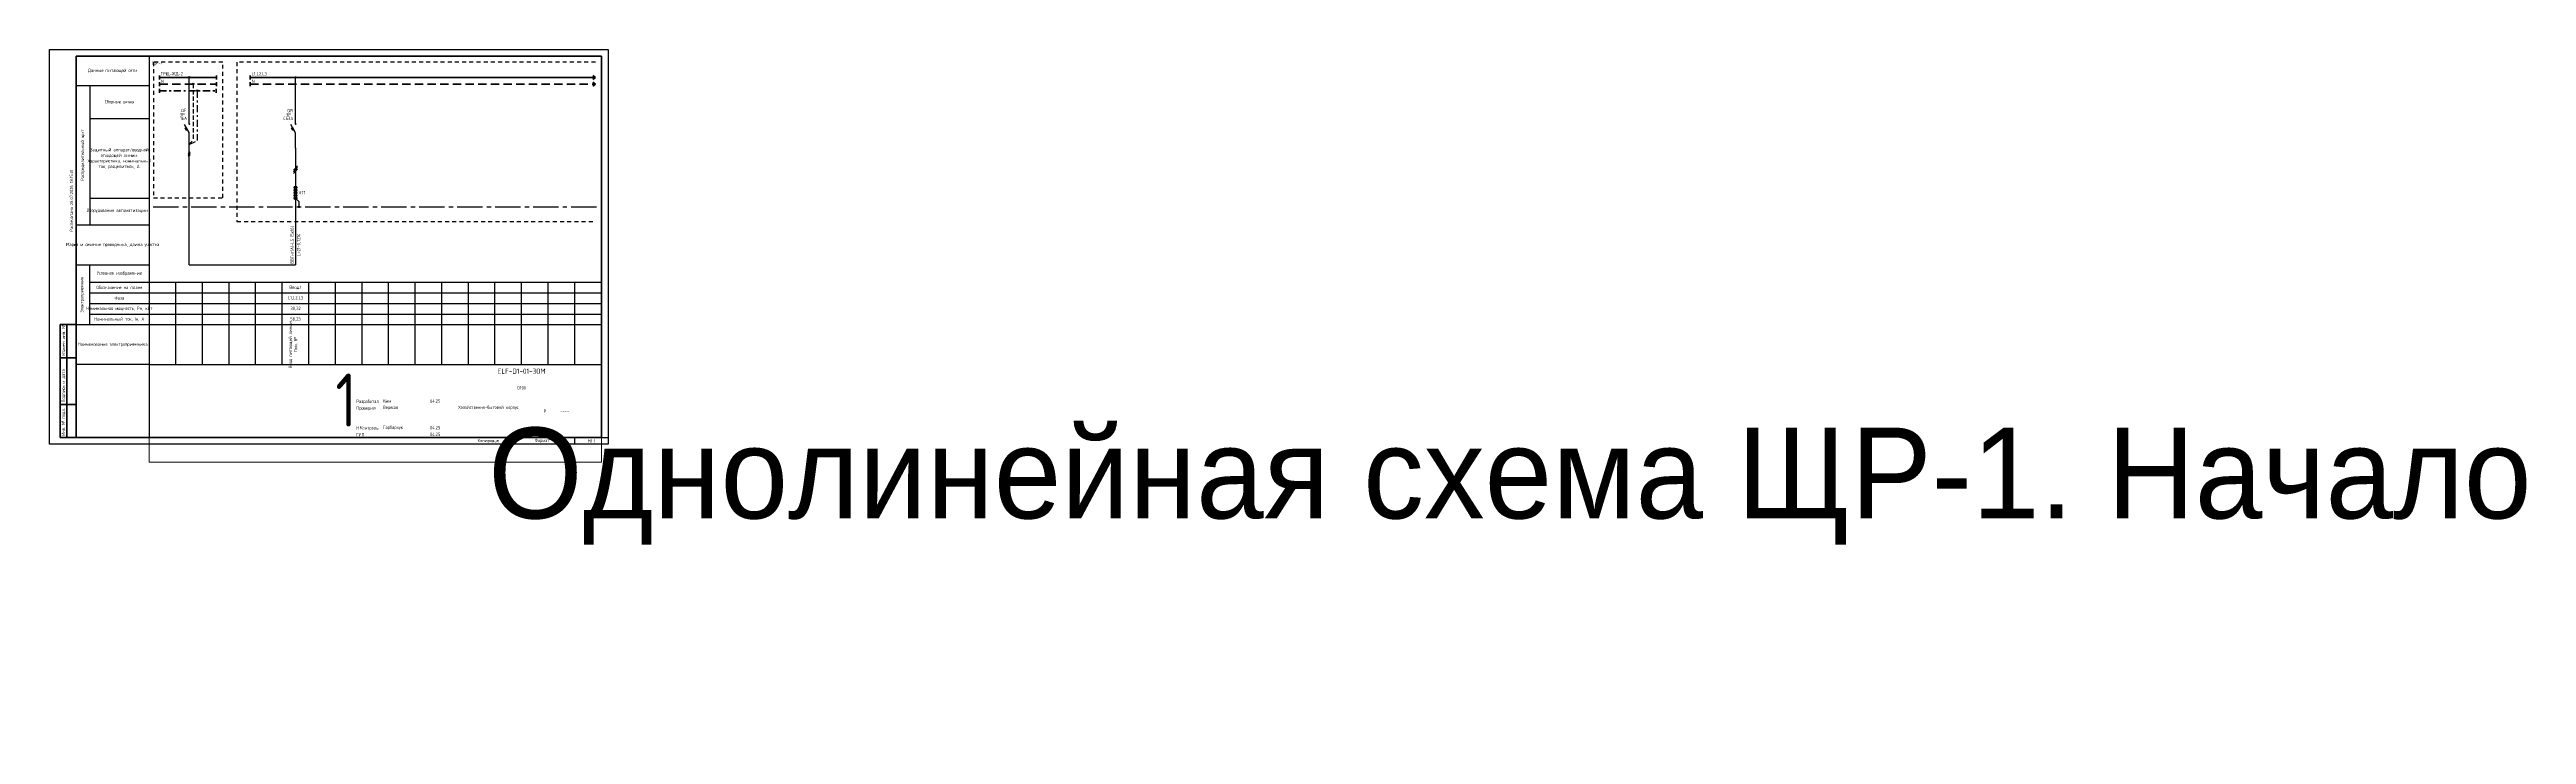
# Paper-space layout 'ЩР' of a CAD drawing. Header units: millimetres. Extents: x 0 to 1863, y -218 to 297.
# The model-space entities are those that its viewports show. They can reach past a viewport. Long polylines and large blocks are cut down to what shows.
import ezdxf
from ezdxf.enums import TextEntityAlignment as Align

# ---------------------------------------------------------------- set-up
doc = ezdxf.new("R2018")
doc.units = ezdxf.units.MM
for name, pattern in [('CENTER2', [28.575, 19.05, -3.175, 3.175, -3.175]), ('HIDDEN2', [4.7625, 3.175, -1.5875]), ('JIS_02_0.7', [1.35, 0.75, -0.6]), ('Штрихштриховая', [10.936111, 5.291667, -2.116667, 1.411111, -2.116667])]:
    doc.linetypes.add(name, pattern=pattern)
doc.layers.add('0_UNC Defpoints ЭОМ', color=6, linetype='Continuous', plot=False)
for name, color, linetype in [('0_Рамка', 7, 'Continuous'), ('SX_BLOCKS', 7, 'Continuous'), ('SX_LINES', 7, 'Continuous'), ('SX_PE', 3, 'CENTER2'), ('SX_TABLE', 7, 'Continuous'), ('SX_TEXT', 7, 'Continuous')]:
    doc.layers.add(name, color=color, linetype=linetype)
doc.styles.get("Standard").update_dxf_attribs({"font": 'arial.ttf'})
doc.styles.add('SX_GOST', font='GOST2304A_0.ttf')
doc.styles.add('UNC_A', font='GOST2304A_0.ttf')
doc.styles.add('Unecom', font='GOST2304A_0.ttf', dxfattribs={"height": 2.5})
doc.styles.add('СПДС', font='isocpeur.ttf', dxfattribs={"width": 0.8, "height": 2.5})

# ---------------------------------------------------------------- blocks, each defined once
blk = doc.blocks.new('*U166')
at = {"lineweight": 60, "ltscale": 10}
for p, q in [((20, 292), (415, 292)), ((20, 5), (20, 292)), ((415, 292), (415, 5)), ((8, 90), (20, 90)), ((8, 5), (8, 90)), ((13, 90), (13, 5)), ((20, 90), (20, 5)), ((20, 90), (20, 5)), ((8, 65), (20, 65)), ((8, 30), (20, 30)), ((20, 5), (8, 5)), ((415, 5), (20, 5))]:
    blk.add_line(p, q, dxfattribs=at)
at = {"layer": '0_UNC Defpoints ЭОМ', "ltscale": 10}
blk.add_lwpolyline([(420, 0), (0, 0), (0, 297), (420, 297)], close=True, dxfattribs=at)
at = {"layer": '0_UNC Defpoints ЭОМ', "lineweight": 30}
blk.add_lwpolyline([(395, 5), (420, 5), (420, 0), (395, 0)], close=True, dxfattribs=at)
at = {"char_height": 2.5, "attachment_point": 4, "rotation": 90, "style": 'Unecom'}
for s, insert, width in [('{\\fGOST type A|b0|i1|c204|p34; }Взамен инв. №', (10.5, 65), 25), (' Подпись и дата', (10.5, 30), 35), (' Инв. № подл.', (10.5, 5), 24.419)]:
    blk.add_mtext(s, dxfattribs=dict(at, insert=insert, width=width))
at = {"style": 'Unecom'}
for s, insert, char_height, width, attachment_point, line_spacing_factor in [('ELF-D1-01-ЭОМ', (355, 55), 4, 120, 5, 2), ('D100', (355, 42.5), 2.5, 115, 5, 1.5), ('Разработал', (230.7, 32), 2.5, 20, 4, 2), ('Проверил', (230.7, 27), 2.5, 20, 4, 2), ('Ким', (250.8, 32.5), 2.5, 19.921, 4, 2), ('Вересов', (250.8, 27.5), 2.5, 19.921, 4, 2), ('04.25', (290, 32.5), 2.5, 10, 5, 2), ('Хозяйственно-бытовой корпус', (330, 27.5), 2.5, 70, 5, 1.5), ('Р', (372.5, 25), 2.5, 15, 5, 2), ('Н.Контроль', (230.7, 12), 2.5, 20, 4, 2), ('ГИП', (230.7, 7.3), 2.5, 20, 4, 2), ('----', (250.8, 7), 2.5, 19.921, 4, 2), ('Гарбарчук', (250.8, 12.5), 2.5, 19.921, 4, 2), ('04.25', (290, 12.5), 2.5, 10, 5, 2), ('04.25', (290, 7.5), 2.5, 10, 5, 2)]:
    blk.add_mtext(s, dxfattribs=dict(at, insert=insert, char_height=char_height, width=width, attachment_point=attachment_point, line_spacing_factor=line_spacing_factor))
at = {"char_height": 2.5, "attachment_point": 4, "style": 'Unecom'}
for s, insert, width in [('Формат  ', (364.9, 2.6), 50), ('\\pi1; ', (250, -133.2), 20), ('\\pi1; ', (250, -133.2), 20), ('\\pxi0.4; ', (250, -133.2), 20), ('\\pi1; ', (512.5, -218.3), 20), ('\\pi1; ', (512.5, -218.3), 20), ('\\pxi0.4; ', (512.5, -218.3), 20)]:
    blk.add_mtext(s, dxfattribs=dict(at, insert=insert, width=width))
at = {"style": 'Unecom'}
blk.add_attdef('ЛИСТ_№', text='', height=2.5, dxfattribs=at).set_placement((387.5, 25), align=Align.MIDDLE_CENTER)
blk.add_attdef('КОЛ-ВО_ЛИСТОВ', text='', height=2.5, dxfattribs=at).set_placement((404.7, 23.7), align=Align.CENTER)
at = {"lineweight": 30, "flags": 104}
blk.add_attdef('ОПИСАНИЕ_ЛИСТА', text='', height=2.5, dxfattribs=at).set_placement((329.9, 12.5), align=Align.MIDDLE_CENTER)
at = {"style": 'Unecom', "flags": 8}
blk.add_attdef('ФОРМАТ_БУМАГИ', (379.4, 1.3), '', height=2.5, dxfattribs=at)
at = {"layer": '0_Рамка', "style": 'СПДС', "width": 0.8}
blk.add_text('Распечатано 28.07.2026 18:15:01', height=2.5, rotation=90, dxfattribs=at).set_placement((16.5, 160), align=Align.MIDDLE_LEFT)
at = {"layer": 'Defpoints', "insert": (330, 2.5), "char_height": 2.5, "width": 70, "attachment_point": 5, "style": 'Unecom'}
blk.add_mtext('Копировал', dxfattribs=at)
blk = doc.blocks.new('_Боковик_схема Юником')
at = {"color": 0, "lineweight": -2, "ltscale": 3}
blk.add_lwpolyline([(0, 232), (55, 232), (55, 0), (0, 0)], close=True, dxfattribs=at)
for points in [[(0, 210), (55, 210), (55, 125), (10.3, 125)], [(10.3, 210), (10.3, 105)], [(10.3, 185), (55, 185)], [(0, 105), (55, 105)], [(0, 75), (55, 75)], [(10, 75), (10, 30)], [(10, 62), (51.8, 62)], [(10, 62), (55, 62)], [(10, 54), (55, 54)], [(10, 46), (55, 46)], [(10, 38), (55, 38)], [(0, 30), (55, 30)]]:
    blk.add_lwpolyline(points, dxfattribs=at)
at = {"color": 0, "lineweight": -2, "char_height": 2.5, "attachment_point": 5, "style": 'Unecom'}
for s, insert, width in [('Данные питающей сети', (27.5, 221), 55), ('Сборные шины', (32.6, 197.5), 44.736), ('Защитный аппарат/вводной отходящей линии.\\PХарактеристика, номинальный ток, расцепитель, А.', (32.6, 155), 44.736), ('Оборудование автоматизации', (31, 115.7), 37.884), ('Марка и сечение проводника, длина участка', (27.5, 90), 55), ('Обозначение на плане', (32.5, 58), 45), ('Условное изображение', (32.5, 68.5), 45), ('Номинальная мощность, Рн, кВт', (32.5, 42), 45), ('Фаза', (32.5, 50), 45), ('Номинальный ток, Iн, А', (32.5, 34), 45), ('Наименование электроприемника', (27.5, 15), 55)]:
    blk.add_mtext(s, dxfattribs=dict(at, insert=insert, width=width))
at = {"color": 0, "lineweight": -2, "char_height": 2.5, "attachment_point": 5, "rotation": 90, "style": 'Unecom'}
for s, insert, width in [('Распределительный щит', (5.1, 157.5), 105), ('Электроприемник', (4.6, 52.5), 45)]:
    blk.add_mtext(s, dxfattribs=dict(at, insert=insert, width=width))
blk = doc.blocks.new('*U102')
at = {"linetype": 'ByBlock', "lineweight": 40}
for points in [[(0, 1.5), (0, -1.5)], [(0, 0), (42.9, 0)], [(42.9, 1.5), (42.9, -1.5)], [(0, -3.5), (0, -6.5)], [(42.9, -3.5), (42.9, -6.5)]]:
    blk.add_lwpolyline(points, dxfattribs=at)
at = {"color": 4, "linetype": 'HIDDEN2', "lineweight": 40, "ltscale": 2}
blk.add_lwpolyline([(0, -5), (42.9, -5)], dxfattribs=at)
at = {"insert": (1.2, -1.6), "char_height": 2.5, "attachment_point": 1, "style": 'UNC_A'}
blk.add_mtext_dynamic_manual_height_columns('N', width=3.844, gutter_width=12.5, heights=[0], dxfattribs=at)
at = {"style": 'UNC_A'}
blk.add_attdef('ЛИНИЯ', (1, 1.5), '', height=2.5, dxfattribs=at)
blk = doc.blocks.new('*U104')
at = {"lineweight": 25}
for p, q in [((-0.7, -0.7), (0.7, 0.7)), ((-0.7, -1.7), (0.7, -0.3)), ((-0.7, -2.7), (0.7, -1.3))]:
    blk.add_line(p, q, dxfattribs=at)
blk = doc.blocks.new('*U122')
for p, q in [((0, -36.3), (0, -1.2)), ((0, -42.8), (-3.5, -36.7)), ((-0.4, -36.6), (0.4, -35.9)), ((0.4, -36.6), (-0.4, -35.9)), ((0, -54.3), (0, -42.8))]:
    blk.add_line(p, q)
at = {"color": 4, "linetype": 'HIDDEN2'}
for p in [(3, -6.2), (0, -51.6)]:
    blk.add_line(p, (3, -48.6), dxfattribs=at)
blk.add_lwpolyline([(-2.1, -41.1), (-3.1, -39.4), (-2.3, -38.9), (-1.3, -40.6)], close=True)
for centre in [(0, -1.2), (3, -6.2)]:
    blk.add_circle(centre, 0.5)
at = {"insert": (-6.2, -24.9), "char_height": 2.5, "attachment_point": 1, "style": 'Unecom'}
blk.add_mtext_dynamic_manual_height_columns('\\pxql;QF', width=5.707, gutter_width=12.5, heights=[4.37], dxfattribs=at)
at = {"style": 'Unecom'}
for tag, p in [('P', (-3.4, -30.4)), ('A', (-1.7, -33.3))]:
    blk.add_attdef(tag, text='', height=2.5, dxfattribs=at).set_placement(p, align=Align.RIGHT)
blk.add_attdef('N', (-3.2, -27.4), '', height=2.5, dxfattribs=at)
blk = doc.blocks.new('SX_TCOL')
for p, q in [((-10, 62), (10, 62)), ((10, 0), (10, 62)), ((-10, 54), (10, 54)), ((-10, 46), (10, 46)), ((-10, 38), (10, 38)), ((-10, 30), (10, 30)), ((-10, 0), (10, 0))]:
    blk.add_line(p, q)
at = {"style": 'SX_GOST'}
for tag, p in [('CAB1', (-2.6, 90)), ('CAB2', (2.6, 90)), ('NAME1', (-3.6, 15)), ('NAME2', (0, 15)), ('NAME3', (3.6, 15))]:
    blk.add_attdef(tag, text='', height=2.5, rotation=90, dxfattribs=at).set_placement(p, align=Align.MIDDLE)
for tag, p in [('LINE', (0, 58)), ('POW', (0, 42)), ('PH', (0, 50)), ('CUR', (0, 34))]:
    blk.add_attdef(tag, text='', height=2.5, dxfattribs=at).set_placement(p, align=Align.MIDDLE)
blk = doc.blocks.new('*U466')
at = {"lineweight": 40}
for p, q in [((259.6, 0), (257.6, 1.5)), ((259.6, 0), (257.6, -1.5)), ((259.6, -5), (257.6, -3.5)), ((259.6, -5), (257.6, -6.5))]:
    blk.add_line(p, q, dxfattribs=at)
at = {"linetype": 'ByBlock', "lineweight": 40}
for points in [[(0, 1.5), (0, -1.5)], [(0, 0), (259.6, 0)], [(0, -3.5), (0, -6.5)]]:
    blk.add_lwpolyline(points, dxfattribs=at)
at = {"color": 4, "linetype": 'HIDDEN2', "lineweight": 40, "ltscale": 2}
blk.add_lwpolyline([(0, -5), (259.6, -5)], dxfattribs=at)
at = {"insert": (1.2, -1.6), "char_height": 2.5, "attachment_point": 1, "style": 'UNC_A'}
blk.add_mtext_dynamic_manual_height_columns('N', width=3.844, gutter_width=12.5, heights=[0], dxfattribs=at)
at = {"style": 'UNC_A'}
blk.add_attdef('ЛИНИЯ', (1, 1.5), '', height=2.5, dxfattribs=at)
blk = doc.blocks.new('XT')
at = {"color": 32, "true_color": 0xcd6928}
for p, q in [((0.8, 0), (-1, -1.8)), ((1, -0.2), (-0.8, -2))]:
    blk.add_line(p, q, dxfattribs=at)
at = {"color": 5}
for p, q in [((0.8, -2), (-1, -3.8)), ((1, -2.2), (-0.8, -4))]:
    blk.add_line(p, q, dxfattribs=at)
at = {"color": 32, "true_color": 0xcd6928}
blk.add_circle((0, -1), 1, dxfattribs=at)
at = {"color": 5}
blk.add_circle((0, -3), 1, dxfattribs=at)
at = {"style": 'UNC_A'}
blk.add_attdef('1', (1.7, 0.1), '', height=2.5, dxfattribs=at)
blk = doc.blocks.new('SX_XTPE')
at = {"color": 3}
for p, q in [((0.753, 1.003), (-1.003, -0.753)), ((1.003, 0.753), (-0.753, -1.003))]:
    blk.add_line(p, q, dxfattribs=at)
blk.add_circle((0, 0), 1, dxfattribs=at)
blk = doc.blocks.new('SX_XT3')
at = {"color": 32, "true_color": 0xcd6928}
for p, q in [((0.7533, 4.0033), (-1.0033, 2.2467)), ((0.7533, 2.0033), (-1.0033, 0.2467)), ((1.0033, 3.7533), (-0.7533, 1.9967)), ((1.0033, 1.7533), (-0.7533, -0.0033))]:
    blk.add_line(p, q, dxfattribs=at)
for centre in [(0, 3), (0, 1)]:
    blk.add_circle(centre, 1, dxfattribs=at)
blk = doc.blocks.new('*U472')
for p, q in [((0, -36.3), (0, -1.2)), ((0, -42.8), (-3.5, -36.7)), ((-0.4, -36.6), (0.4, -35.9)), ((0.4, -36.6), (-0.4, -35.9)), ((0, -54.3), (0, -42.8))]:
    blk.add_line(p, q)
blk.add_lwpolyline([(-2.1, -41.1), (-3.1, -39.4), (-2.3, -38.9), (-1.3, -40.6)], close=True)
blk.add_circle((0, -1.2), 0.5)
at = {"insert": (-6.2, -24.9), "char_height": 2.5, "attachment_point": 1, "style": 'Unecom'}
blk.add_mtext_dynamic_manual_height_columns('\\pxql;QF', width=5.707, gutter_width=12.5, heights=[4.37], dxfattribs=at)
at = {"style": 'Unecom'}
for tag, p in [('P', (-3.4, -30.4)), ('A', (-1.7, -33.3))]:
    blk.add_attdef(tag, text='', height=2.5, dxfattribs=at).set_placement(p, align=Align.RIGHT)
blk.add_attdef('N', (-3.2, -27.4), '', height=2.5, dxfattribs=at)

msp = doc.modelspace()

# ---------------------------------------------------------------- linework, layer by layer
at = {"color": 6}
for points in [[(395, 1578), (55, 1578), (55, 1291), (395, 1291), (395, 1578)], [(735, 1578), (395, 1578), (395, 1291), (735, 1291), (735, 1578)]]:
    msp.add_lwpolyline(points, dxfattribs=at)
at = {"linetype": 'JIS_02_0.7', "ltscale": 4}
for points in [[(110.2, 1573.5), (58.1, 1573.5), (58.1, 1471.4), (110.2, 1471.4), (110.2, 1573.5)], [(390.5, 1573.5), (120.9, 1573.5), (120.9, 1453.5), (390.5, 1453.5)]]:
    msp.add_lwpolyline(points, dxfattribs=at)
at = {"lineweight": 40}
for points in [[(62.6, 1553.5), (62.6, 1550.5)], [(105.4, 1553.5), (105.4, 1550.5)]]:
    msp.add_lwpolyline(points, dxfattribs=at)
at = {"color": 3, "linetype": 'Штрихштриховая', "lineweight": 40}
msp.add_lwpolyline([(62.6, 1552), (105.4, 1552)], dxfattribs=at)
at = {"color": 3, "linetype": 'Штрихштриховая'}
for points in [[(91.1, 1552), (91.1, 1514.5)], [(85.1, 1511.6), (91.1, 1514.5)]]:
    msp.add_lwpolyline(points, dxfattribs=at)
for points in [[(85, 1421), (85.1, 1508.9)], [(85, 1421), (165, 1421)]]:
    msp.add_lwpolyline(points)
at = {"color": 0, "linetype": 'ByBlock', "lineweight": -3}
msp.add_circle((91.1, 1552), 0.575, dxfattribs=at)
at = {"layer": 'SX_LINES'}
for p, q in [((165, 1509), (165, 1476.2)), ((163.4, 1492.3), (166.6, 1495.5)), ((163.4, 1491), (166.6, 1494.2)), ((163.4, 1489.7), (166.6, 1492.9)), ((165, 1470.2), (165, 1421))]:
    msp.add_line(p, q, dxfattribs=at)
at = {"layer": 'SX_PE'}
for p, q in [((58, 1464.6), (394, 1464.6)), ((165.7, 1470.5), (167.5, 1468.7)), ((167.5, 1468.7), (167.5, 1464.6))]:
    msp.add_line(p, q, dxfattribs=at)
msp.add_circle((167.5, 1464.6), 0.5, dxfattribs=at)

# ---------------------------------------------------------------- block references
at = {"lineweight": -3}
msp.add_blockref('_Боковик_схема Юником', (0, 1346), dxfattribs=at)
msp.add_blockref('*U102', (62.6, 1562)).add_auto_attribs({'ЛИНИЯ': 'ГРЩ-ЖД-2'})
at = {"color": 1}
ref = msp.add_blockref('*U122', (85.1, 1563.3), dxfattribs=at)
ref.add_attrib('P', '3P', dxfattribs={"height": 2.5, "style": 'Unecom'}).set_placement((81.7, 1532.8), align=Align.RIGHT)
ref.add_attrib('A', '16А', dxfattribs={"height": 2.5, "style": 'Unecom'}).set_placement((83.4, 1530), align=Align.RIGHT)
msp.add_blockref('*U104', (85, 1505.4))
at = {"layer": 'SX_BLOCKS'}
msp.add_blockref('*U472', (165, 1563.2), dxfattribs=at).add_auto_attribs({'N': '1', 'P': '3P', 'A': 'C63А'})
for name, p in [('SX_XT3', (165, 1476.2)), ('SX_XTPE', (165, 1471.2))]:
    msp.add_blockref(name, p, dxfattribs=at)
ref = msp.add_blockref('XT', (165, 1476.2), dxfattribs=at)
ref.add_attrib('1', 'XT1', (167.2, 1474), dxfattribs={"layer": '0', "height": 2.5, "style": 'UNC_A'})
at = {"layer": 'SX_LINES'}
msp.add_blockref('*U466', (130.9, 1562), dxfattribs=at).add_auto_attribs({'ЛИНИЯ': 'L1,L2,L3'})
at = {"layer": 'SX_TABLE'}
for name, p in [('_Боковик_схема Юником', (0, 1346)), ('SX_TCOL', (65, 1346)), ('SX_TCOL', (85, 1346)), ('SX_TCOL', (105, 1346)), ('SX_TCOL', (125, 1346)), ('SX_TCOL', (145, 1346)), ('SX_TCOL', (185, 1346)), ('SX_TCOL', (205, 1346)), ('SX_TCOL', (225, 1346)), ('SX_TCOL', (245, 1346)), ('SX_TCOL', (265, 1346)), ('SX_TCOL', (285, 1346)), ('SX_TCOL', (305, 1346)), ('SX_TCOL', (325, 1346)), ('SX_TCOL', (345, 1346)), ('SX_TCOL', (365, 1346)), ('SX_TCOL', (385, 1346)), ('SX_TCOL', (405, 1346))]:
    msp.add_blockref(name, p, dxfattribs=at)
ref = msp.add_blockref('SX_TCOL', (165, 1346), dxfattribs=at)
ref.add_attrib('NAME1', 'Ввод питающей линии', dxfattribs={"layer": '0', "height": 2.5, "rotation": 90, "style": 'SX_GOST', "width": 0.972403}).set_placement((161.4, 1361), align=Align.MIDDLE)
ref.add_attrib('NAME2', 'Пом. №', dxfattribs={"layer": '0', "height": 2.5, "rotation": 90, "style": 'SX_GOST'}).set_placement((165, 1361), align=Align.MIDDLE)
ref.add_attrib('CUR', '58,23', dxfattribs={"layer": '0', "height": 2.5, "style": 'SX_GOST'}).set_placement((165, 1380), align=Align.MIDDLE)
ref.add_attrib('POW', '38,32', dxfattribs={"layer": '0', "height": 2.5, "style": 'SX_GOST'}).set_placement((165, 1388), align=Align.MIDDLE)
ref.add_attrib('PH', 'L1,L2,L3', dxfattribs={"layer": '0', "height": 2.5, "style": 'SX_GOST'}).set_placement((165, 1396), align=Align.MIDDLE)
ref.add_attrib('LINE', 'Ввод.1', dxfattribs={"layer": '0', "height": 2.5, "style": 'SX_GOST'}).set_placement((165, 1404), align=Align.MIDDLE)
ref.add_attrib('CAB1', 'ВВГнг(А)-LS (5х16)', dxfattribs={"layer": '0', "height": 2.5, "rotation": 90, "style": 'SX_GOST'}).set_placement((162.4, 1436), align=Align.MIDDLE)
ref.add_attrib('CAB2', 'L=21-0,72%', dxfattribs={"layer": '0', "height": 2.5, "rotation": 90, "style": 'SX_GOST'}).set_placement((167.6, 1436), align=Align.MIDDLE)

# ---------------------------------------------------------------- texts
at = {"layer": 'Defpoints', "color": 6, "insert": (195, 1339.3), "char_height": 40, "attachment_point": 1, "style": 'Unecom'}
msp.add_mtext_dynamic_manual_height_columns('1', width=99.921, gutter_width=12.5, heights=[0], dxfattribs=at)
at = {"layer": 'SX_TEXT', "style": 'SX_GOST'}
msp.add_text('ЩР-1', height=2.5, dxfattribs=at).set_placement((57, 1571.7))

psp = doc.layouts.new('ЩР')

# ---------------------------------------------------------------- block references
at = {"ltscale": 100}
ref = psp.add_blockref('*U166', (0, 0), dxfattribs=at)
ref.add_attrib('ФОРМАТ_БУМАГИ', 'А3', (379.4, 1.3), dxfattribs={"height": 2.5, "style": 'Unecom'})
ref.add_attrib('ЛИСТ_№', '----', dxfattribs={"height": 2.5, "style": 'Unecom'}).set_placement((387.5, 25), align=Align.MIDDLE_CENTER)
lines = psp.add_mtext('Однолинейная схема ЩР-1. Начало', dxfattribs={"insert": (329.9, 12.5), "char_height": 68.284, "attachment_point": 1})
ref.add_attrib('ОПИСАНИЕ_ЛИСТА', '', (329.9, 12.5), dxfattribs={"flags": 104}).embed_mtext(lines)
at = {"lineweight": -3}
psp.add_blockref('_Боковик_схема Юником', (20, 60), dxfattribs=at)

# ---------------------------------------------------------------- texts
at = {"insert": (407.5, 2.5), "char_height": 2.5, "width": 25, "attachment_point": 5, "line_spacing_factor": 2, "style": 'Unecom'}
psp.add_mtext('М1:1', dxfattribs=at)

# ---------------------------------------------------------------- viewports
at = {"layer": 'Defpoints', "color": 6}
psp.add_viewport(center=(245, 139.3), size=(340, 305.449), view_center_point=(225, 1425.3), view_height=305.449, dxfattribs=at)

doc.saveas('drawing.dxf')
